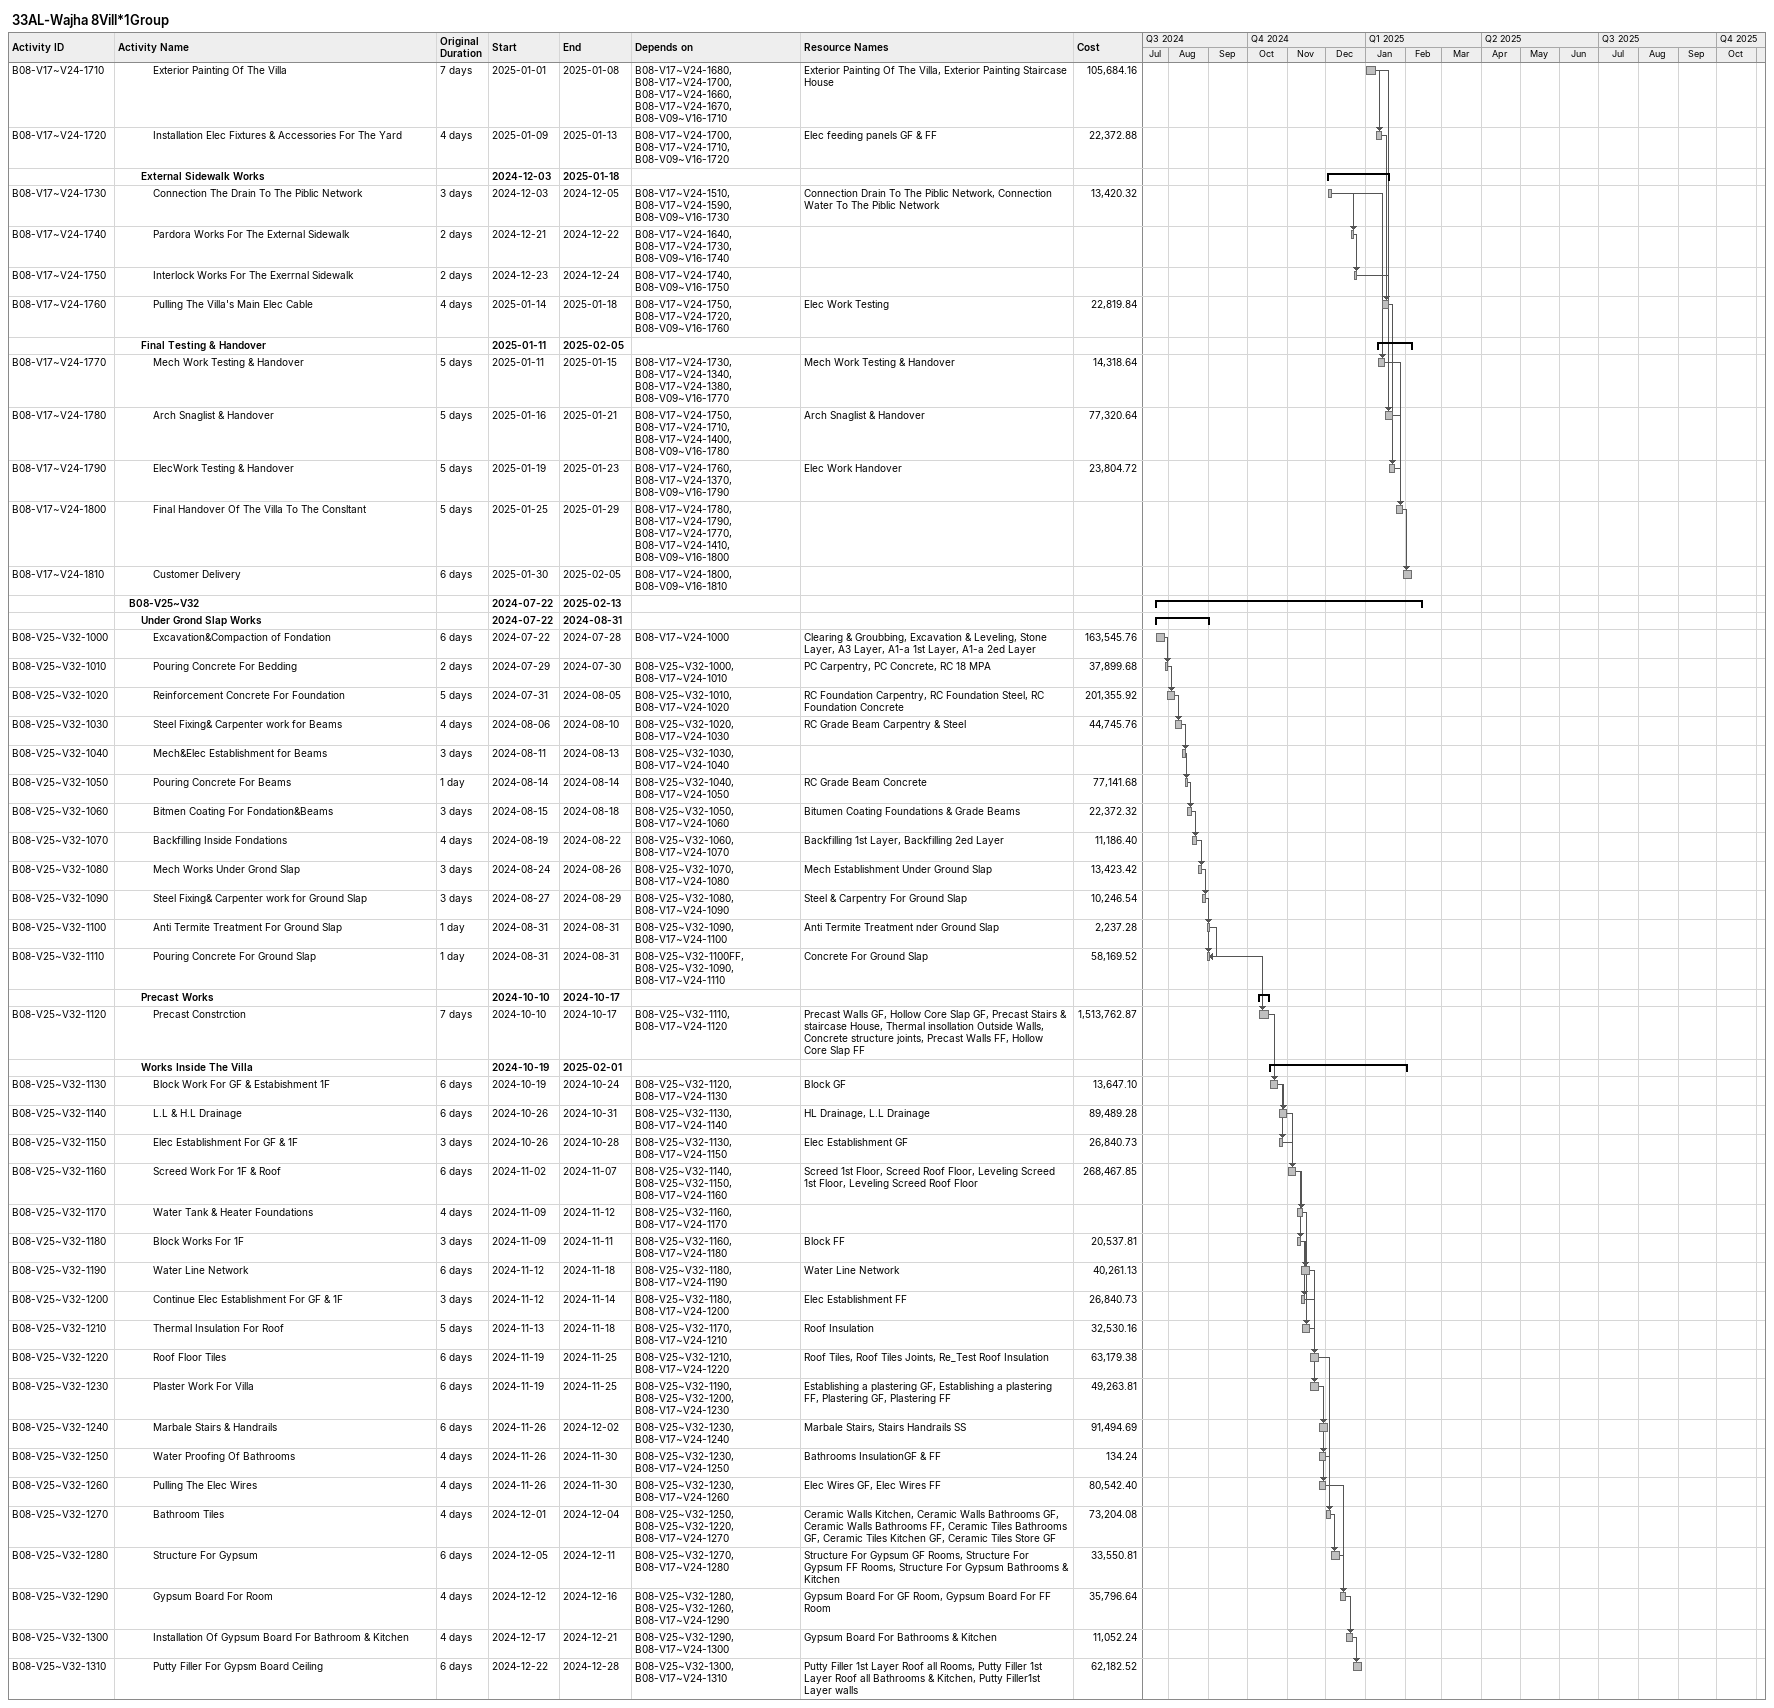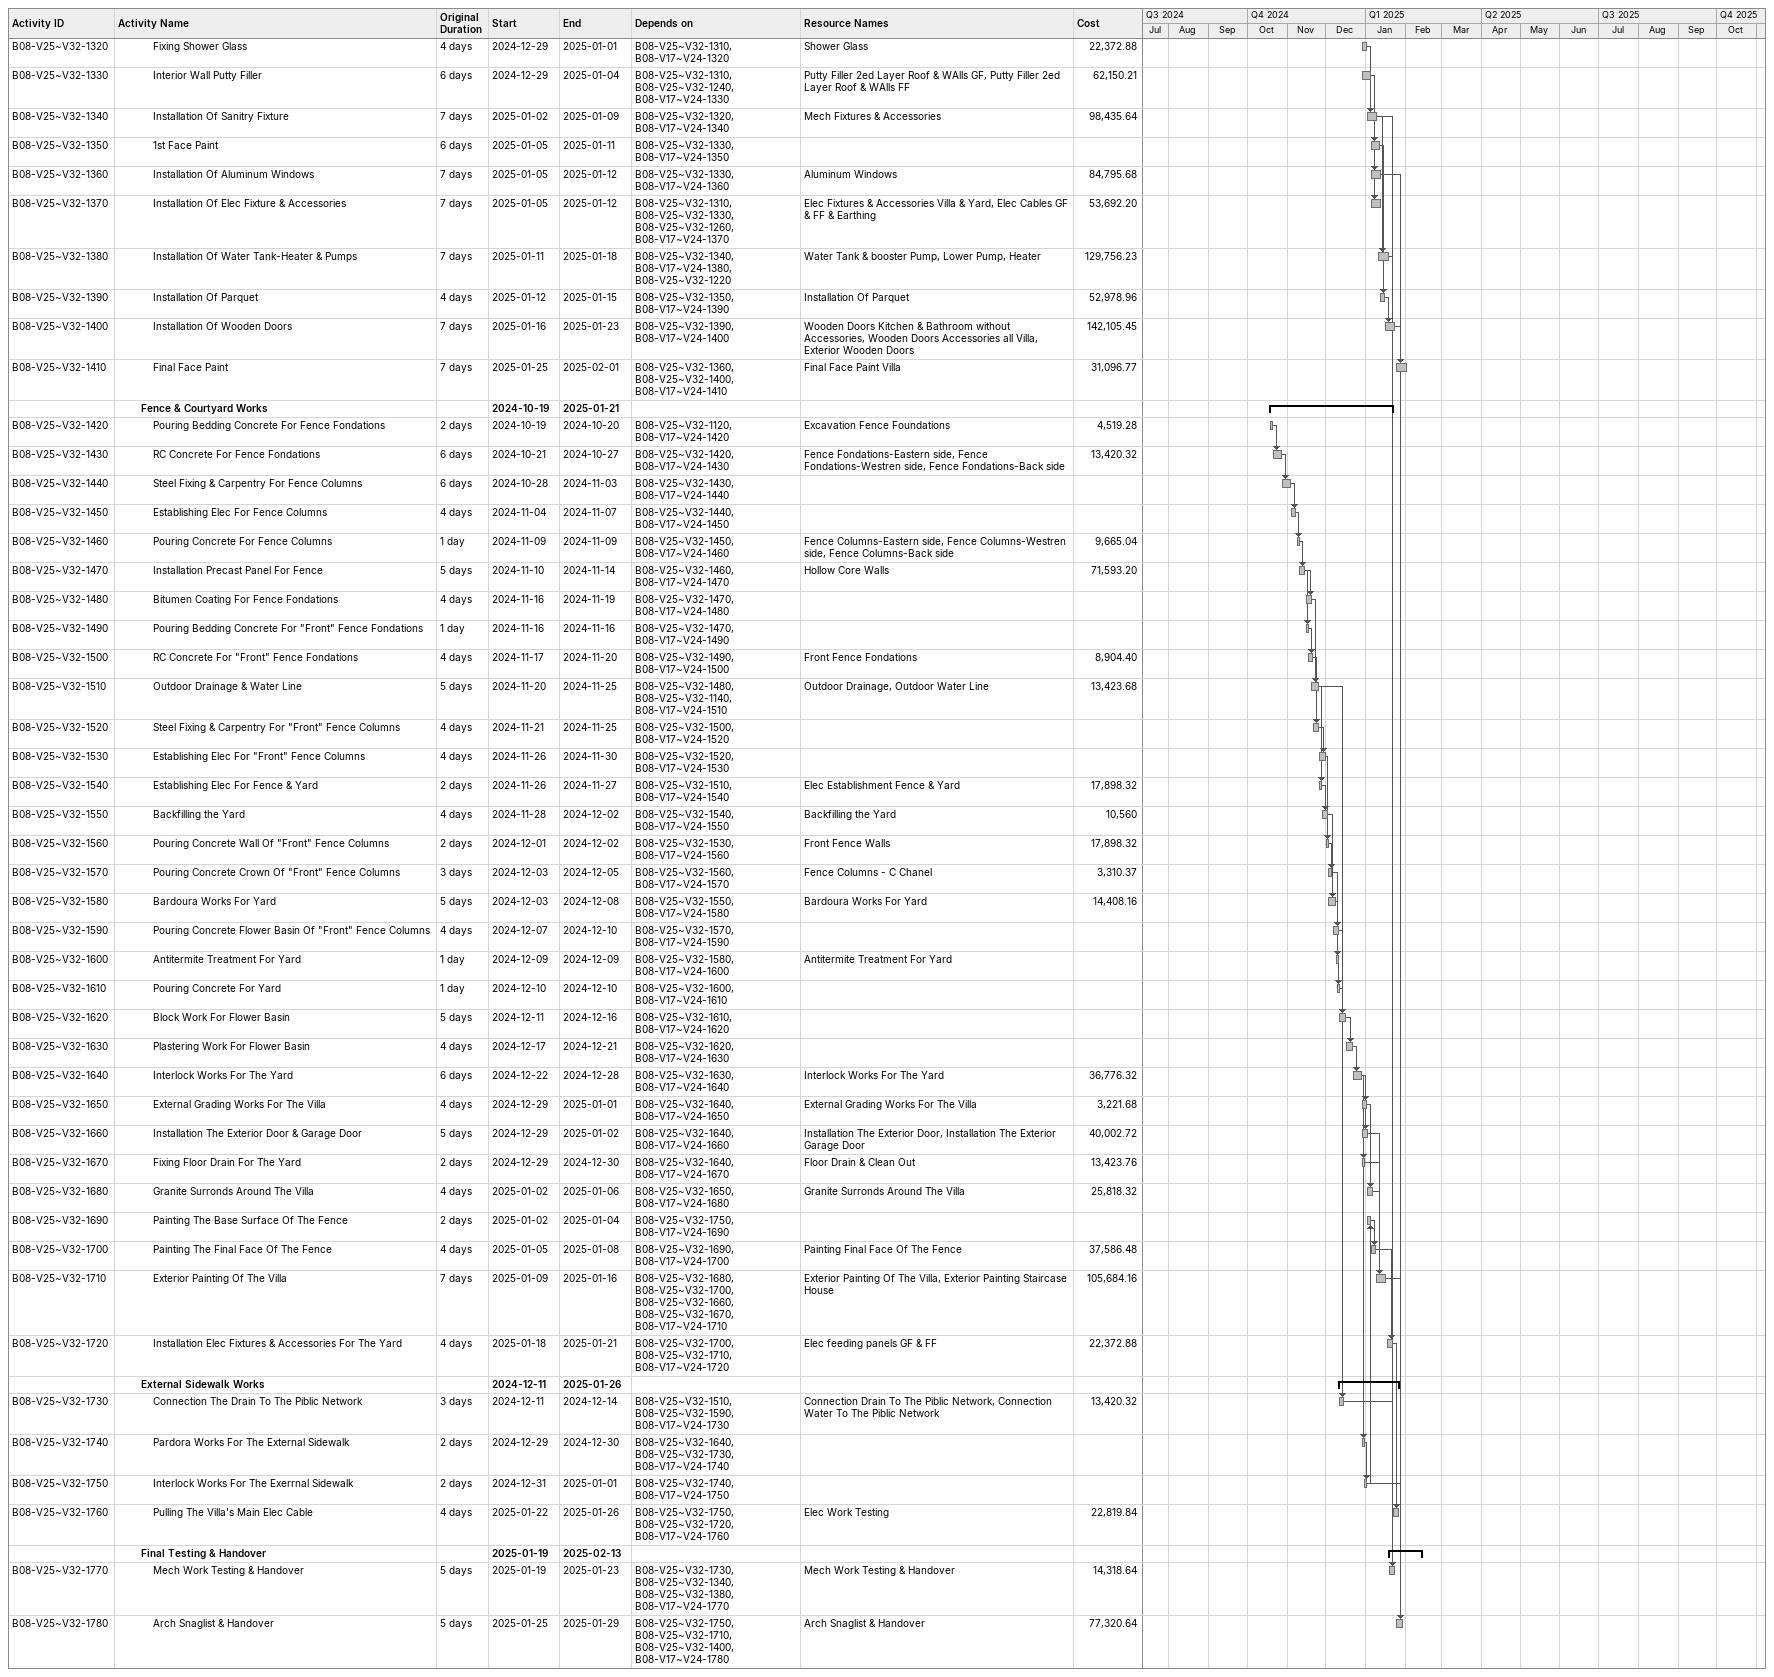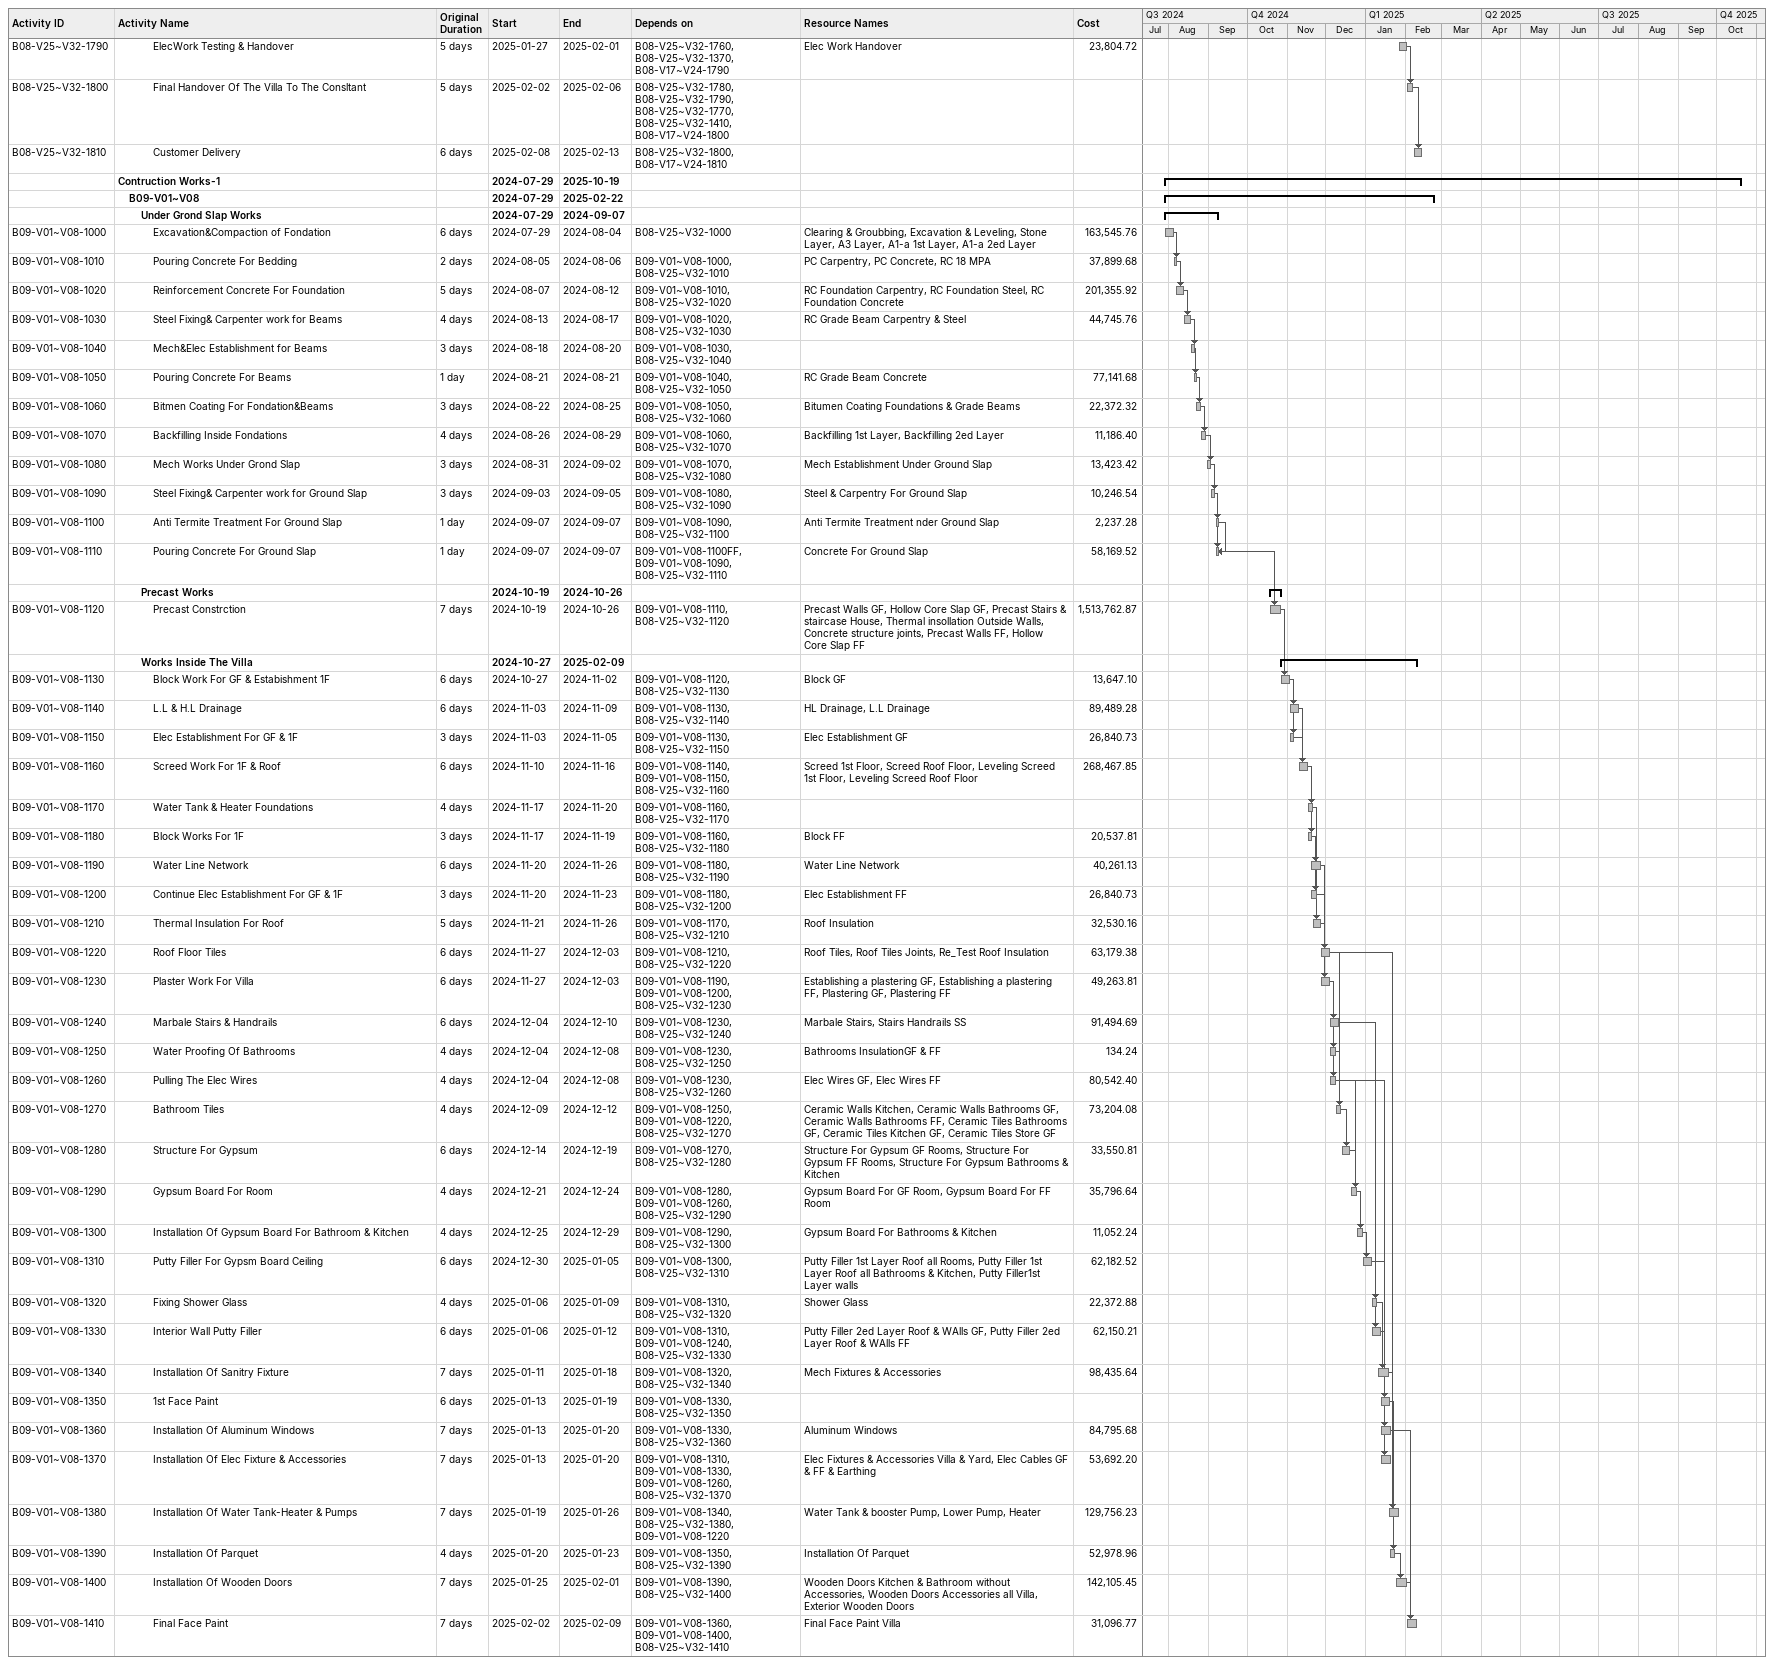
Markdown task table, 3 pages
33AL-Wajha 8Vill*1Group

| ID | Level | Task | Original duration | Start | Finish | Predecessors | Resources | Cost |
|---|---|---|---|---|---|---|---|---|
| B08-V17~V24-1710 | 4 | Exterior Painting Of The Villa | 7d | 2025-01-01 | 2025-01-08 | B08-V17~V24-1680, B08-V17~V24-1700, B08-V17~V24-1660, B08-V17~V24-1670, B08-V09~V16-1710 | Exterior Painting Of The Villa, Exterior Painting Staircase House | 105684.16 |
| B08-V17~V24-1720 | 4 | Installation Elec Fixtures & Accessories For The Yard | 4d | 2025-01-09 | 2025-01-13 | B08-V17~V24-1700, B08-V17~V24-1710, B08-V09~V16-1720 | Elec feeding panels GF & FF | 22372.88 |
|  | 3 | **External Sidewalk Works** |  | 2024-12-03 | 2025-01-18 |  |  |  |
| B08-V17~V24-1730 | 4 | Connection The Drain To The Piblic Network | 3d | 2024-12-03 | 2024-12-05 | B08-V17~V24-1510, B08-V17~V24-1590, B08-V09~V16-1730 | Connection Drain To The Piblic Network, Connection Water To The Piblic Network | 13420.32 |
| B08-V17~V24-1740 | 4 | Pardora Works For The External Sidewalk | 2d | 2024-12-21 | 2024-12-22 | B08-V17~V24-1640, B08-V17~V24-1730, B08-V09~V16-1740 |  |  |
| B08-V17~V24-1750 | 4 | Interlock Works For The Exerrnal Sidewalk | 2d | 2024-12-23 | 2024-12-24 | B08-V17~V24-1740, B08-V09~V16-1750 |  |  |
| B08-V17~V24-1760 | 4 | Pulling The Villa's Main Elec Cable | 4d | 2025-01-14 | 2025-01-18 | B08-V17~V24-1750, B08-V17~V24-1720, B08-V09~V16-1760 | Elec Work Testing | 22819.84 |
|  | 3 | **Final Testing & Handover** |  | 2025-01-11 | 2025-02-05 |  |  |  |
| B08-V17~V24-1770 | 4 | Mech Work Testing & Handover | 5d | 2025-01-11 | 2025-01-15 | B08-V17~V24-1730, B08-V17~V24-1340, B08-V17~V24-1380, B08-V09~V16-1770 | Mech Work Testing & Handover | 14318.64 |
| B08-V17~V24-1780 | 4 | Arch Snaglist & Handover | 5d | 2025-01-16 | 2025-01-21 | B08-V17~V24-1750, B08-V17~V24-1710, B08-V17~V24-1400, B08-V09~V16-1780 | Arch Snaglist & Handover | 77320.64 |
| B08-V17~V24-1790 | 4 | ElecWork Testing & Handover | 5d | 2025-01-19 | 2025-01-23 | B08-V17~V24-1760, B08-V17~V24-1370, B08-V09~V16-1790 | Elec Work Handover | 23804.72 |
| B08-V17~V24-1800 | 4 | Final Handover Of The Villa To The Consltant | 5d | 2025-01-25 | 2025-01-29 | B08-V17~V24-1780, B08-V17~V24-1790, B08-V17~V24-1770, B08-V17~V24-1410, B08-V09~V16-1800 |  |  |
| B08-V17~V24-1810 | 4 | Customer Delivery | 6d | 2025-01-30 | 2025-02-05 | B08-V17~V24-1800, B08-V09~V16-1810 |  |  |
|  | 2 | **B08-V25~V32** |  | 2024-07-22 | 2025-02-13 |  |  |  |
|  | 3 | **Under Grond Slap Works** |  | 2024-07-22 | 2024-08-31 |  |  |  |
| B08-V25~V32-1000 | 4 | Excavation&Compaction of Fondation | 6d | 2024-07-22 | 2024-07-28 | B08-V17~V24-1000 | Clearing & Groubbing, Excavation & Leveling, Stone Layer, A3 Layer, A1-a 1st Layer, A1-a 2ed Layer | 163545.76 |
| B08-V25~V32-1010 | 4 | Pouring Concrete For Bedding | 2d | 2024-07-29 | 2024-07-30 | B08-V25~V32-1000, B08-V17~V24-1010 | PC Carpentry, PC Concrete, RC 18 MPA | 37899.68 |
| B08-V25~V32-1020 | 4 | Reinforcement Concrete For Foundation | 5d | 2024-07-31 | 2024-08-05 | B08-V25~V32-1010, B08-V17~V24-1020 | RC Foundation Carpentry, RC Foundation Steel, RC Foundation Concrete | 201355.92 |
| B08-V25~V32-1030 | 4 | Steel Fixing& Carpenter work for Beams | 4d | 2024-08-06 | 2024-08-10 | B08-V25~V32-1020, B08-V17~V24-1030 | RC Grade Beam Carpentry & Steel | 44745.76 |
| B08-V25~V32-1040 | 4 | Mech&Elec Establishment for Beams | 3d | 2024-08-11 | 2024-08-13 | B08-V25~V32-1030, B08-V17~V24-1040 |  |  |
| B08-V25~V32-1050 | 4 | Pouring Concrete For Beams | 1d | 2024-08-14 | 2024-08-14 | B08-V25~V32-1040, B08-V17~V24-1050 | RC Grade Beam Concrete | 77141.68 |
| B08-V25~V32-1060 | 4 | Bitmen Coating For Fondation&Beams | 3d | 2024-08-15 | 2024-08-18 | B08-V25~V32-1050, B08-V17~V24-1060 | Bitumen Coating Foundations & Grade Beams | 22372.32 |
| B08-V25~V32-1070 | 4 | Backfilling Inside Fondations | 4d | 2024-08-19 | 2024-08-22 | B08-V25~V32-1060, B08-V17~V24-1070 | Backfilling 1st Layer, Backfilling 2ed Layer | 11186.40 |
| B08-V25~V32-1080 | 4 | Mech Works Under Grond Slap | 3d | 2024-08-24 | 2024-08-26 | B08-V25~V32-1070, B08-V17~V24-1080 | Mech Establishment Under Ground Slap | 13423.42 |
| B08-V25~V32-1090 | 4 | Steel Fixing& Carpenter work for Ground Slap | 3d | 2024-08-27 | 2024-08-29 | B08-V25~V32-1080, B08-V17~V24-1090 | Steel & Carpentry For Ground Slap | 10246.54 |
| B08-V25~V32-1100 | 4 | Anti Termite Treatment For Ground Slap | 1d | 2024-08-31 | 2024-08-31 | B08-V25~V32-1090, B08-V17~V24-1100 | Anti Termite Treatment nder Ground Slap | 2237.28 |
| B08-V25~V32-1110 | 4 | Pouring Concrete For Ground Slap | 1d | 2024-08-31 | 2024-08-31 | B08-V25~V32-1100FF, B08-V25~V32-1090, B08-V17~V24-1110 | Concrete For Ground Slap | 58169.52 |
|  | 3 | **Precast Works** |  | 2024-10-10 | 2024-10-17 |  |  |  |
| B08-V25~V32-1120 | 4 | Precast Constrction | 7d | 2024-10-10 | 2024-10-17 | B08-V25~V32-1110, B08-V17~V24-1120 | Precast Walls GF, Hollow Core Slap GF, Precast Stairs & staircase House, Thermal insollation Outside Walls, Concrete structure joints, Precast Walls FF, Hollow Core Slap FF | 1513762.87 |
|  | 3 | **Works Inside The Villa** |  | 2024-10-19 | 2025-02-01 |  |  |  |
| B08-V25~V32-1130 | 4 | Block Work For GF & Estabishment 1F | 6d | 2024-10-19 | 2024-10-24 | B08-V25~V32-1120, B08-V17~V24-1130 | Block GF | 13647.10 |
| B08-V25~V32-1140 | 4 | L.L & H.L Drainage | 6d | 2024-10-26 | 2024-10-31 | B08-V25~V32-1130, B08-V17~V24-1140 | HL Drainage, L.L Drainage | 89489.28 |
| B08-V25~V32-1150 | 4 | Elec Establishment For GF & 1F | 3d | 2024-10-26 | 2024-10-28 | B08-V25~V32-1130, B08-V17~V24-1150 | Elec Establishment GF | 26840.73 |
| B08-V25~V32-1160 | 4 | Screed Work For 1F & Roof | 6d | 2024-11-02 | 2024-11-07 | B08-V25~V32-1140, B08-V25~V32-1150, B08-V17~V24-1160 | Screed 1st Floor, Screed Roof Floor, Leveling Screed 1st Floor, Leveling Screed Roof Floor | 268467.85 |
| B08-V25~V32-1170 | 4 | Water Tank & Heater Foundations | 4d | 2024-11-09 | 2024-11-12 | B08-V25~V32-1160, B08-V17~V24-1170 |  |  |
| B08-V25~V32-1180 | 4 | Block Works For 1F | 3d | 2024-11-09 | 2024-11-11 | B08-V25~V32-1160, B08-V17~V24-1180 | Block FF | 20537.81 |
| B08-V25~V32-1190 | 4 | Water Line Network | 6d | 2024-11-12 | 2024-11-18 | B08-V25~V32-1180, B08-V17~V24-1190 | Water Line Network | 40261.13 |
| B08-V25~V32-1200 | 4 | Continue Elec Establishment For GF & 1F | 3d | 2024-11-12 | 2024-11-14 | B08-V25~V32-1180, B08-V17~V24-1200 | Elec Establishment FF | 26840.73 |
| B08-V25~V32-1210 | 4 | Thermal Insulation For Roof | 5d | 2024-11-13 | 2024-11-18 | B08-V25~V32-1170, B08-V17~V24-1210 | Roof Insulation | 32530.16 |
| B08-V25~V32-1220 | 4 | Roof Floor Tiles | 6d | 2024-11-19 | 2024-11-25 | B08-V25~V32-1210, B08-V17~V24-1220 | Roof Tiles, Roof Tiles Joints, Re_Test Roof Insulation | 63179.38 |
| B08-V25~V32-1230 | 4 | Plaster Work For Villa | 6d | 2024-11-19 | 2024-11-25 | B08-V25~V32-1190, B08-V25~V32-1200, B08-V17~V24-1230 | Establishing a plastering GF, Establishing a plastering FF, Plastering GF, Plastering FF | 49263.81 |
| B08-V25~V32-1240 | 4 | Marbale Stairs & Handrails | 6d | 2024-11-26 | 2024-12-02 | B08-V25~V32-1230, B08-V17~V24-1240 | Marbale Stairs, Stairs Handrails SS | 91494.69 |
| B08-V25~V32-1250 | 4 | Water Proofing Of Bathrooms | 4d | 2024-11-26 | 2024-11-30 | B08-V25~V32-1230, B08-V17~V24-1250 | Bathrooms InsulationGF & FF | 134.24 |
| B08-V25~V32-1260 | 4 | Pulling The Elec Wires | 4d | 2024-11-26 | 2024-11-30 | B08-V25~V32-1230, B08-V17~V24-1260 | Elec Wires GF, Elec Wires FF | 80542.40 |
| B08-V25~V32-1270 | 4 | Bathroom Tiles | 4d | 2024-12-01 | 2024-12-04 | B08-V25~V32-1250, B08-V25~V32-1220, B08-V17~V24-1270 | Ceramic Walls Kitchen, Ceramic Walls Bathrooms GF, Ceramic Walls Bathrooms FF, Ceramic Tiles Bathrooms GF, Ceramic Tiles Kitchen GF, Ceramic Tiles Store GF | 73204.08 |
| B08-V25~V32-1280 | 4 | Structure For Gypsum | 6d | 2024-12-05 | 2024-12-11 | B08-V25~V32-1270, B08-V17~V24-1280 | Structure For Gypsum GF Rooms, Structure For Gypsum FF Rooms, Structure For Gypsum Bathrooms & Kitchen | 33550.81 |
| B08-V25~V32-1290 | 4 | Gypsum Board For Room | 4d | 2024-12-12 | 2024-12-16 | B08-V25~V32-1280, B08-V25~V32-1260, B08-V17~V24-1290 | Gypsum Board For GF Room, Gypsum Board For FF Room | 35796.64 |
| B08-V25~V32-1300 | 4 | Installation Of Gypsum Board For Bathroom & Kitchen | 4d | 2024-12-17 | 2024-12-21 | B08-V25~V32-1290, B08-V17~V24-1300 | Gypsum Board For Bathrooms & Kitchen | 11052.24 |
| B08-V25~V32-1310 | 4 | Putty Filler For Gypsm Board Ceiling | 6d | 2024-12-22 | 2024-12-28 | B08-V25~V32-1300, B08-V17~V24-1310 | Putty Filler 1st Layer Roof all Rooms, Putty Filler 1st Layer Roof all Bathrooms & Kitchen, Putty Filler1st Layer walls | 62182.52 |
| B08-V25~V32-1320 | 4 | Fixing Shower Glass | 4d | 2024-12-29 | 2025-01-01 | B08-V25~V32-1310, B08-V17~V24-1320 | Shower Glass | 22372.88 |
| B08-V25~V32-1330 | 4 | Interior Wall Putty Filler | 6d | 2024-12-29 | 2025-01-04 | B08-V25~V32-1310, B08-V25~V32-1240, B08-V17~V24-1330 | Putty Filler 2ed Layer Roof & WAlls GF, Putty Filler 2ed Layer Roof & WAlls FF | 62150.21 |
| B08-V25~V32-1340 | 4 | Installation Of Sanitry Fixture | 7d | 2025-01-02 | 2025-01-09 | B08-V25~V32-1320, B08-V17~V24-1340 | Mech Fixtures & Accessories | 98435.64 |
| B08-V25~V32-1350 | 4 | 1st Face Paint | 6d | 2025-01-05 | 2025-01-11 | B08-V25~V32-1330, B08-V17~V24-1350 |  |  |
| B08-V25~V32-1360 | 4 | Installation Of Aluminum Windows | 7d | 2025-01-05 | 2025-01-12 | B08-V25~V32-1330, B08-V17~V24-1360 | Aluminum Windows | 84795.68 |
| B08-V25~V32-1370 | 4 | Installation Of Elec Fixture & Accessories | 7d | 2025-01-05 | 2025-01-12 | B08-V25~V32-1310, B08-V25~V32-1330, B08-V25~V32-1260, B08-V17~V24-1370 | Elec Fixtures & Accessories Villa & Yard, Elec Cables GF & FF & Earthing | 53692.20 |
| B08-V25~V32-1380 | 4 | Installation Of Water Tank-Heater & Pumps | 7d | 2025-01-11 | 2025-01-18 | B08-V25~V32-1340, B08-V17~V24-1380, B08-V25~V32-1220 | Water Tank & booster Pump, Lower Pump, Heater | 129756.23 |
| B08-V25~V32-1390 | 4 | Installation Of Parquet | 4d | 2025-01-12 | 2025-01-15 | B08-V25~V32-1350, B08-V17~V24-1390 | Installation Of Parquet | 52978.96 |
| B08-V25~V32-1400 | 4 | Installation Of Wooden Doors | 7d | 2025-01-16 | 2025-01-23 | B08-V25~V32-1390, B08-V17~V24-1400 | Wooden Doors Kitchen & Bathroom without Accessories, Wooden Doors Accessories all Villa, Exterior Wooden Doors | 142105.45 |
| B08-V25~V32-1410 | 4 | Final Face Paint | 7d | 2025-01-25 | 2025-02-01 | B08-V25~V32-1360, B08-V25~V32-1400, B08-V17~V24-1410 | Final Face Paint Villa | 31096.77 |
|  | 3 | **Fence & Courtyard Works** |  | 2024-10-19 | 2025-01-21 |  |  |  |
| B08-V25~V32-1420 | 4 | Pouring Bedding Concrete For Fence Fondations | 2d | 2024-10-19 | 2024-10-20 | B08-V25~V32-1120, B08-V17~V24-1420 | Excavation Fence Foundations | 4519.28 |
| B08-V25~V32-1430 | 4 | RC Concrete For Fence Fondations | 6d | 2024-10-21 | 2024-10-27 | B08-V25~V32-1420, B08-V17~V24-1430 | Fence Fondations-Eastern side, Fence Fondations-Westren side, Fence Fondations-Back side | 13420.32 |
| B08-V25~V32-1440 | 4 | Steel Fixing & Carpentry For Fence Columns | 6d | 2024-10-28 | 2024-11-03 | B08-V25~V32-1430, B08-V17~V24-1440 |  |  |
| B08-V25~V32-1450 | 4 | Establishing Elec For Fence Columns | 4d | 2024-11-04 | 2024-11-07 | B08-V25~V32-1440, B08-V17~V24-1450 |  |  |
| B08-V25~V32-1460 | 4 | Pouring Concrete For Fence Columns | 1d | 2024-11-09 | 2024-11-09 | B08-V25~V32-1450, B08-V17~V24-1460 | Fence Columns-Eastern side, Fence Columns-Westren side, Fence Columns-Back side | 9665.04 |
| B08-V25~V32-1470 | 4 | Installation Precast Panel For Fence | 5d | 2024-11-10 | 2024-11-14 | B08-V25~V32-1460, B08-V17~V24-1470 | Hollow Core Walls | 71593.20 |
| B08-V25~V32-1480 | 4 | Bitumen Coating For Fence Fondations | 4d | 2024-11-16 | 2024-11-19 | B08-V25~V32-1470, B08-V17~V24-1480 |  |  |
| B08-V25~V32-1490 | 4 | Pouring Bedding Concrete For "Front" Fence Fondations | 1d | 2024-11-16 | 2024-11-16 | B08-V25~V32-1470, B08-V17~V24-1490 |  |  |
| B08-V25~V32-1500 | 4 | RC Concrete For "Front" Fence Fondations | 4d | 2024-11-17 | 2024-11-20 | B08-V25~V32-1490, B08-V17~V24-1500 | Front Fence Fondations | 8904.40 |
| B08-V25~V32-1510 | 4 | Outdoor Drainage & Water Line | 5d | 2024-11-20 | 2024-11-25 | B08-V25~V32-1480, B08-V25~V32-1140, B08-V17~V24-1510 | Outdoor Drainage, Outdoor Water Line | 13423.68 |
| B08-V25~V32-1520 | 4 | Steel Fixing & Carpentry For "Front" Fence Columns | 4d | 2024-11-21 | 2024-11-25 | B08-V25~V32-1500, B08-V17~V24-1520 |  |  |
| B08-V25~V32-1530 | 4 | Establishing Elec For "Front" Fence Columns | 4d | 2024-11-26 | 2024-11-30 | B08-V25~V32-1520, B08-V17~V24-1530 |  |  |
| B08-V25~V32-1540 | 4 | Establishing Elec For Fence & Yard | 2d | 2024-11-26 | 2024-11-27 | B08-V25~V32-1510, B08-V17~V24-1540 | Elec Establishment Fence & Yard | 17898.32 |
| B08-V25~V32-1550 | 4 | Backfilling the Yard | 4d | 2024-11-28 | 2024-12-02 | B08-V25~V32-1540, B08-V17~V24-1550 | Backfilling the Yard | 10560 |
| B08-V25~V32-1560 | 4 | Pouring Concrete Wall Of "Front" Fence Columns | 2d | 2024-12-01 | 2024-12-02 | B08-V25~V32-1530, B08-V17~V24-1560 | Front Fence Walls | 17898.32 |
| B08-V25~V32-1570 | 4 | Pouring Concrete Crown Of "Front" Fence Columns | 3d | 2024-12-03 | 2024-12-05 | B08-V25~V32-1560, B08-V17~V24-1570 | Fence Columns - C Chanel | 3310.37 |
| B08-V25~V32-1580 | 4 | Bardoura Works For Yard | 5d | 2024-12-03 | 2024-12-08 | B08-V25~V32-1550, B08-V17~V24-1580 | Bardoura Works For Yard | 14408.16 |
| B08-V25~V32-1590 | 4 | Pouring Concrete Flower Basin Of "Front" Fence Columns | 4d | 2024-12-07 | 2024-12-10 | B08-V25~V32-1570, B08-V17~V24-1590 |  |  |
| B08-V25~V32-1600 | 4 | Antitermite Treatment For Yard | 1d | 2024-12-09 | 2024-12-09 | B08-V25~V32-1580, B08-V17~V24-1600 | Antitermite Treatment For Yard |  |
| B08-V25~V32-1610 | 4 | Pouring Concrete For Yard | 1d | 2024-12-10 | 2024-12-10 | B08-V25~V32-1600, B08-V17~V24-1610 |  |  |
| B08-V25~V32-1620 | 4 | Block Work For Flower Basin | 5d | 2024-12-11 | 2024-12-16 | B08-V25~V32-1610, B08-V17~V24-1620 |  |  |
| B08-V25~V32-1630 | 4 | Plastering Work For Flower Basin | 4d | 2024-12-17 | 2024-12-21 | B08-V25~V32-1620, B08-V17~V24-1630 |  |  |
| B08-V25~V32-1640 | 4 | Interlock Works For The Yard | 6d | 2024-12-22 | 2024-12-28 | B08-V25~V32-1630, B08-V17~V24-1640 | Interlock Works For The Yard | 36776.32 |
| B08-V25~V32-1650 | 4 | External Grading Works For The Villa | 4d | 2024-12-29 | 2025-01-01 | B08-V25~V32-1640, B08-V17~V24-1650 | External Grading Works For The Villa | 3221.68 |
| B08-V25~V32-1660 | 4 | Installation The Exterior Door & Garage Door | 5d | 2024-12-29 | 2025-01-02 | B08-V25~V32-1640, B08-V17~V24-1660 | Installation The Exterior Door, Installation The Exterior Garage Door | 40002.72 |
| B08-V25~V32-1670 | 4 | Fixing Floor Drain For The Yard | 2d | 2024-12-29 | 2024-12-30 | B08-V25~V32-1640, B08-V17~V24-1670 | Floor Drain & Clean Out | 13423.76 |
| B08-V25~V32-1680 | 4 | Granite Surronds Around The Villa | 4d | 2025-01-02 | 2025-01-06 | B08-V25~V32-1650, B08-V17~V24-1680 | Granite Surronds Around The Villa | 25818.32 |
| B08-V25~V32-1690 | 4 | Painting The Base Surface Of The Fence | 2d | 2025-01-02 | 2025-01-04 | B08-V25~V32-1750, B08-V17~V24-1690 |  |  |
| B08-V25~V32-1700 | 4 | Painting The Final Face Of The Fence | 4d | 2025-01-05 | 2025-01-08 | B08-V25~V32-1690, B08-V17~V24-1700 | Painting Final Face Of The Fence | 37586.48 |
| B08-V25~V32-1710 | 4 | Exterior Painting Of The Villa | 7d | 2025-01-09 | 2025-01-16 | B08-V25~V32-1680, B08-V25~V32-1700, B08-V25~V32-1660, B08-V25~V32-1670, B08-V17~V24-1710 | Exterior Painting Of The Villa, Exterior Painting Staircase House | 105684.16 |
| B08-V25~V32-1720 | 4 | Installation Elec Fixtures & Accessories For The Yard | 4d | 2025-01-18 | 2025-01-21 | B08-V25~V32-1700, B08-V25~V32-1710, B08-V17~V24-1720 | Elec feeding panels GF & FF | 22372.88 |
|  | 3 | **External Sidewalk Works** |  | 2024-12-11 | 2025-01-26 |  |  |  |
| B08-V25~V32-1730 | 4 | Connection The Drain To The Piblic Network | 3d | 2024-12-11 | 2024-12-14 | B08-V25~V32-1510, B08-V25~V32-1590, B08-V17~V24-1730 | Connection Drain To The Piblic Network, Connection Water To The Piblic Network | 13420.32 |
| B08-V25~V32-1740 | 4 | Pardora Works For The External Sidewalk | 2d | 2024-12-29 | 2024-12-30 | B08-V25~V32-1640, B08-V25~V32-1730, B08-V17~V24-1740 |  |  |
| B08-V25~V32-1750 | 4 | Interlock Works For The Exerrnal Sidewalk | 2d | 2024-12-31 | 2025-01-01 | B08-V25~V32-1740, B08-V17~V24-1750 |  |  |
| B08-V25~V32-1760 | 4 | Pulling The Villa's Main Elec Cable | 4d | 2025-01-22 | 2025-01-26 | B08-V25~V32-1750, B08-V25~V32-1720, B08-V17~V24-1760 | Elec Work Testing | 22819.84 |
|  | 3 | **Final Testing & Handover** |  | 2025-01-19 | 2025-02-13 |  |  |  |
| B08-V25~V32-1770 | 4 | Mech Work Testing & Handover | 5d | 2025-01-19 | 2025-01-23 | B08-V25~V32-1730, B08-V25~V32-1340, B08-V25~V32-1380, B08-V17~V24-1770 | Mech Work Testing & Handover | 14318.64 |
| B08-V25~V32-1780 | 4 | Arch Snaglist & Handover | 5d | 2025-01-25 | 2025-01-29 | B08-V25~V32-1750, B08-V25~V32-1710, B08-V25~V32-1400, B08-V17~V24-1780 | Arch Snaglist & Handover | 77320.64 |
| B08-V25~V32-1790 | 4 | ElecWork Testing & Handover | 5d | 2025-01-27 | 2025-02-01 | B08-V25~V32-1760, B08-V25~V32-1370, B08-V17~V24-1790 | Elec Work Handover | 23804.72 |
| B08-V25~V32-1800 | 4 | Final Handover Of The Villa To The Consltant | 5d | 2025-02-02 | 2025-02-06 | B08-V25~V32-1780, B08-V25~V32-1790, B08-V25~V32-1770, B08-V25~V32-1410, B08-V17~V24-1800 |  |  |
| B08-V25~V32-1810 | 4 | Customer Delivery | 6d | 2025-02-08 | 2025-02-13 | B08-V25~V32-1800, B08-V17~V24-1810 |  |  |
|  | 1 | **Contruction Works-1** |  | 2024-07-29 | 2025-10-19 |  |  |  |
|  | 2 | **B09-V01~V08** |  | 2024-07-29 | 2025-02-22 |  |  |  |
|  | 3 | **Under Grond Slap Works** |  | 2024-07-29 | 2024-09-07 |  |  |  |
| B09-V01~V08-1000 | 4 | Excavation&Compaction of Fondation | 6d | 2024-07-29 | 2024-08-04 | B08-V25~V32-1000 | Clearing & Groubbing, Excavation & Leveling, Stone Layer, A3 Layer, A1-a 1st Layer, A1-a 2ed Layer | 163545.76 |
| B09-V01~V08-1010 | 4 | Pouring Concrete For Bedding | 2d | 2024-08-05 | 2024-08-06 | B09-V01~V08-1000, B08-V25~V32-1010 | PC Carpentry, PC Concrete, RC 18 MPA | 37899.68 |
| B09-V01~V08-1020 | 4 | Reinforcement Concrete For Foundation | 5d | 2024-08-07 | 2024-08-12 | B09-V01~V08-1010, B08-V25~V32-1020 | RC Foundation Carpentry, RC Foundation Steel, RC Foundation Concrete | 201355.92 |
| B09-V01~V08-1030 | 4 | Steel Fixing& Carpenter work for Beams | 4d | 2024-08-13 | 2024-08-17 | B09-V01~V08-1020, B08-V25~V32-1030 | RC Grade Beam Carpentry & Steel | 44745.76 |
| B09-V01~V08-1040 | 4 | Mech&Elec Establishment for Beams | 3d | 2024-08-18 | 2024-08-20 | B09-V01~V08-1030, B08-V25~V32-1040 |  |  |
| B09-V01~V08-1050 | 4 | Pouring Concrete For Beams | 1d | 2024-08-21 | 2024-08-21 | B09-V01~V08-1040, B08-V25~V32-1050 | RC Grade Beam Concrete | 77141.68 |
| B09-V01~V08-1060 | 4 | Bitmen Coating For Fondation&Beams | 3d | 2024-08-22 | 2024-08-25 | B09-V01~V08-1050, B08-V25~V32-1060 | Bitumen Coating Foundations & Grade Beams | 22372.32 |
| B09-V01~V08-1070 | 4 | Backfilling Inside Fondations | 4d | 2024-08-26 | 2024-08-29 | B09-V01~V08-1060, B08-V25~V32-1070 | Backfilling 1st Layer, Backfilling 2ed Layer | 11186.40 |
| B09-V01~V08-1080 | 4 | Mech Works Under Grond Slap | 3d | 2024-08-31 | 2024-09-02 | B09-V01~V08-1070, B08-V25~V32-1080 | Mech Establishment Under Ground Slap | 13423.42 |
| B09-V01~V08-1090 | 4 | Steel Fixing& Carpenter work for Ground Slap | 3d | 2024-09-03 | 2024-09-05 | B09-V01~V08-1080, B08-V25~V32-1090 | Steel & Carpentry For Ground Slap | 10246.54 |
| B09-V01~V08-1100 | 4 | Anti Termite Treatment For Ground Slap | 1d | 2024-09-07 | 2024-09-07 | B09-V01~V08-1090, B08-V25~V32-1100 | Anti Termite Treatment nder Ground Slap | 2237.28 |
| B09-V01~V08-1110 | 4 | Pouring Concrete For Ground Slap | 1d | 2024-09-07 | 2024-09-07 | B09-V01~V08-1100FF, B09-V01~V08-1090, B08-V25~V32-1110 | Concrete For Ground Slap | 58169.52 |
|  | 3 | **Precast Works** |  | 2024-10-19 | 2024-10-26 |  |  |  |
| B09-V01~V08-1120 | 4 | Precast Constrction | 7d | 2024-10-19 | 2024-10-26 | B09-V01~V08-1110, B08-V25~V32-1120 | Precast Walls GF, Hollow Core Slap GF, Precast Stairs & staircase House, Thermal insollation Outside Walls, Concrete structure joints, Precast Walls FF, Hollow Core Slap FF | 1513762.87 |
|  | 3 | **Works Inside The Villa** |  | 2024-10-27 | 2025-02-09 |  |  |  |
| B09-V01~V08-1130 | 4 | Block Work For GF & Estabishment 1F | 6d | 2024-10-27 | 2024-11-02 | B09-V01~V08-1120, B08-V25~V32-1130 | Block GF | 13647.10 |
| B09-V01~V08-1140 | 4 | L.L & H.L Drainage | 6d | 2024-11-03 | 2024-11-09 | B09-V01~V08-1130, B08-V25~V32-1140 | HL Drainage, L.L Drainage | 89489.28 |
| B09-V01~V08-1150 | 4 | Elec Establishment For GF & 1F | 3d | 2024-11-03 | 2024-11-05 | B09-V01~V08-1130, B08-V25~V32-1150 | Elec Establishment GF | 26840.73 |
| B09-V01~V08-1160 | 4 | Screed Work For 1F & Roof | 6d | 2024-11-10 | 2024-11-16 | B09-V01~V08-1140, B09-V01~V08-1150, B08-V25~V32-1160 | Screed 1st Floor, Screed Roof Floor, Leveling Screed 1st Floor, Leveling Screed Roof Floor | 268467.85 |
| B09-V01~V08-1170 | 4 | Water Tank & Heater Foundations | 4d | 2024-11-17 | 2024-11-20 | B09-V01~V08-1160, B08-V25~V32-1170 |  |  |
| B09-V01~V08-1180 | 4 | Block Works For 1F | 3d | 2024-11-17 | 2024-11-19 | B09-V01~V08-1160, B08-V25~V32-1180 | Block FF | 20537.81 |
| B09-V01~V08-1190 | 4 | Water Line Network | 6d | 2024-11-20 | 2024-11-26 | B09-V01~V08-1180, B08-V25~V32-1190 | Water Line Network | 40261.13 |
| B09-V01~V08-1200 | 4 | Continue Elec Establishment For GF & 1F | 3d | 2024-11-20 | 2024-11-23 | B09-V01~V08-1180, B08-V25~V32-1200 | Elec Establishment FF | 26840.73 |
| B09-V01~V08-1210 | 4 | Thermal Insulation For Roof | 5d | 2024-11-21 | 2024-11-26 | B09-V01~V08-1170, B08-V25~V32-1210 | Roof Insulation | 32530.16 |
| B09-V01~V08-1220 | 4 | Roof Floor Tiles | 6d | 2024-11-27 | 2024-12-03 | B09-V01~V08-1210, B08-V25~V32-1220 | Roof Tiles, Roof Tiles Joints, Re_Test Roof Insulation | 63179.38 |
| B09-V01~V08-1230 | 4 | Plaster Work For Villa | 6d | 2024-11-27 | 2024-12-03 | B09-V01~V08-1190, B09-V01~V08-1200, B08-V25~V32-1230 | Establishing a plastering GF, Establishing a plastering FF, Plastering GF, Plastering FF | 49263.81 |
| B09-V01~V08-1240 | 4 | Marbale Stairs & Handrails | 6d | 2024-12-04 | 2024-12-10 | B09-V01~V08-1230, B08-V25~V32-1240 | Marbale Stairs, Stairs Handrails SS | 91494.69 |
| B09-V01~V08-1250 | 4 | Water Proofing Of Bathrooms | 4d | 2024-12-04 | 2024-12-08 | B09-V01~V08-1230, B08-V25~V32-1250 | Bathrooms InsulationGF & FF | 134.24 |
| B09-V01~V08-1260 | 4 | Pulling The Elec Wires | 4d | 2024-12-04 | 2024-12-08 | B09-V01~V08-1230, B08-V25~V32-1260 | Elec Wires GF, Elec Wires FF | 80542.40 |
| B09-V01~V08-1270 | 4 | Bathroom Tiles | 4d | 2024-12-09 | 2024-12-12 | B09-V01~V08-1250, B09-V01~V08-1220, B08-V25~V32-1270 | Ceramic Walls Kitchen, Ceramic Walls Bathrooms GF, Ceramic Walls Bathrooms FF, Ceramic Tiles Bathrooms GF, Ceramic Tiles Kitchen GF, Ceramic Tiles Store GF | 73204.08 |
| B09-V01~V08-1280 | 4 | Structure For Gypsum | 6d | 2024-12-14 | 2024-12-19 | B09-V01~V08-1270, B08-V25~V32-1280 | Structure For Gypsum GF Rooms, Structure For Gypsum FF Rooms, Structure For Gypsum Bathrooms & Kitchen | 33550.81 |
| B09-V01~V08-1290 | 4 | Gypsum Board For Room | 4d | 2024-12-21 | 2024-12-24 | B09-V01~V08-1280, B09-V01~V08-1260, B08-V25~V32-1290 | Gypsum Board For GF Room, Gypsum Board For FF Room | 35796.64 |
| B09-V01~V08-1300 | 4 | Installation Of Gypsum Board For Bathroom & Kitchen | 4d | 2024-12-25 | 2024-12-29 | B09-V01~V08-1290, B08-V25~V32-1300 | Gypsum Board For Bathrooms & Kitchen | 11052.24 |
| B09-V01~V08-1310 | 4 | Putty Filler For Gypsm Board Ceiling | 6d | 2024-12-30 | 2025-01-05 | B09-V01~V08-1300, B08-V25~V32-1310 | Putty Filler 1st Layer Roof all Rooms, Putty Filler 1st Layer Roof all Bathrooms & Kitchen, Putty Filler1st Layer walls | 62182.52 |
| B09-V01~V08-1320 | 4 | Fixing Shower Glass | 4d | 2025-01-06 | 2025-01-09 | B09-V01~V08-1310, B08-V25~V32-1320 | Shower Glass | 22372.88 |
| B09-V01~V08-1330 | 4 | Interior Wall Putty Filler | 6d | 2025-01-06 | 2025-01-12 | B09-V01~V08-1310, B09-V01~V08-1240, B08-V25~V32-1330 | Putty Filler 2ed Layer Roof & WAlls GF, Putty Filler 2ed Layer Roof & WAlls FF | 62150.21 |
| B09-V01~V08-1340 | 4 | Installation Of Sanitry Fixture | 7d | 2025-01-11 | 2025-01-18 | B09-V01~V08-1320, B08-V25~V32-1340 | Mech Fixtures & Accessories | 98435.64 |
| B09-V01~V08-1350 | 4 | 1st Face Paint | 6d | 2025-01-13 | 2025-01-19 | B09-V01~V08-1330, B08-V25~V32-1350 |  |  |
| B09-V01~V08-1360 | 4 | Installation Of Aluminum Windows | 7d | 2025-01-13 | 2025-01-20 | B09-V01~V08-1330, B08-V25~V32-1360 | Aluminum Windows | 84795.68 |
| B09-V01~V08-1370 | 4 | Installation Of Elec Fixture & Accessories | 7d | 2025-01-13 | 2025-01-20 | B09-V01~V08-1310, B09-V01~V08-1330, B09-V01~V08-1260, B08-V25~V32-1370 | Elec Fixtures & Accessories Villa & Yard, Elec Cables GF & FF & Earthing | 53692.20 |
| B09-V01~V08-1380 | 4 | Installation Of Water Tank-Heater & Pumps | 7d | 2025-01-19 | 2025-01-26 | B09-V01~V08-1340, B08-V25~V32-1380, B09-V01~V08-1220 | Water Tank & booster Pump, Lower Pump, Heater | 129756.23 |
| B09-V01~V08-1390 | 4 | Installation Of Parquet | 4d | 2025-01-20 | 2025-01-23 | B09-V01~V08-1350, B08-V25~V32-1390 | Installation Of Parquet | 52978.96 |
| B09-V01~V08-1400 | 4 | Installation Of Wooden Doors | 7d | 2025-01-25 | 2025-02-01 | B09-V01~V08-1390, B08-V25~V32-1400 | Wooden Doors Kitchen & Bathroom without Accessories, Wooden Doors Accessories all Villa, Exterior Wooden Doors | 142105.45 |
| B09-V01~V08-1410 | 4 | Final Face Paint | 7d | 2025-02-02 | 2025-02-09 | B09-V01~V08-1360, B09-V01~V08-1400, B08-V25~V32-1410 | Final Face Paint Villa | 31096.77 |
